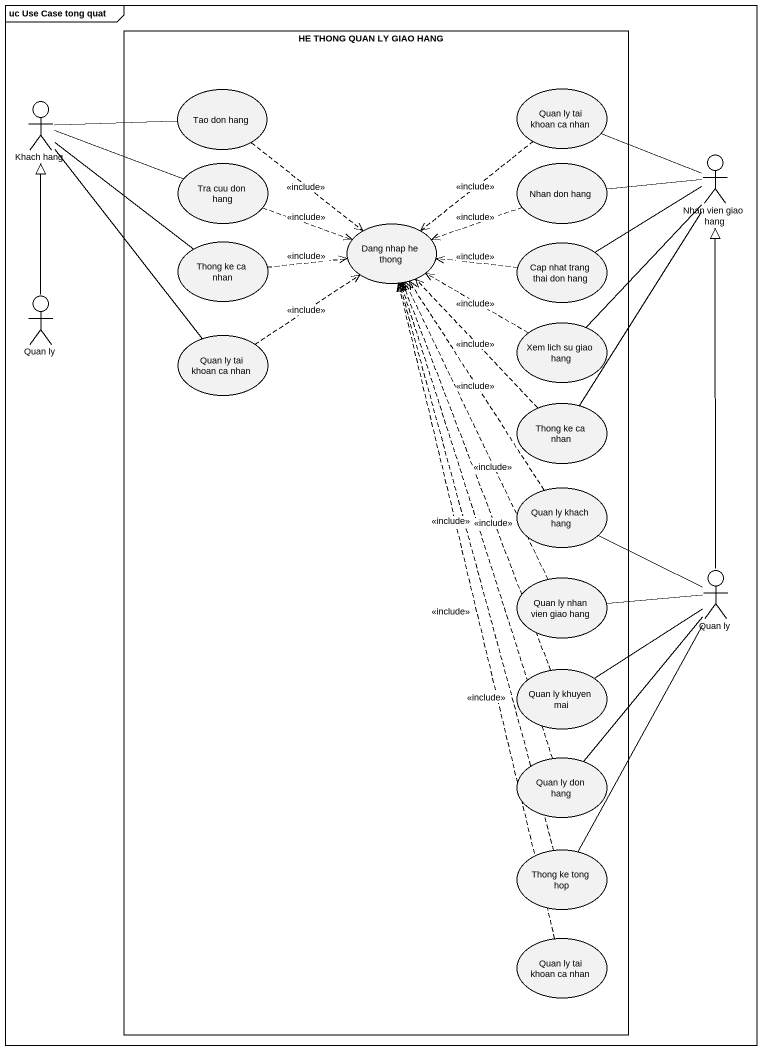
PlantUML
@startuml
mainframe uc Use Case tong quat
rectangle "HE THONG QUAN LY GIAO HANG" as HE_THONG_QUAN_LY_GIAO_HANG {
  usecase "Tao don hang" as Tao_don_hang
  usecase "Quan ly tai khoan ca nhan" as Quan_ly_tai_khoan_ca_nhan
  usecase "Tra cuu don hang" as Tra_cuu_don_hang
  usecase "Nhan don hang" as Nhan_don_hang
  usecase "Dang nhap he thong" as Dang_nhap_he_thong
  usecase "Thong ke ca nhan" as Thong_ke_ca_nhan
  usecase "Cap nhat trang thai don hang" as Cap_nhat_trang_thai_don_hang
  usecase "Quan ly tai khoan ca nhan" as Quan_ly_tai_khoan_ca_nhan_2
  usecase "Xem lich su giao hang" as Xem_lich_su_giao_hang
  usecase "Thong ke ca nhan" as Thong_ke_ca_nhan_2
  usecase "Quan ly khach hang" as Quan_ly_khach_hang
  usecase "Quan ly nhan vien giao hang" as Quan_ly_nhan_vien_giao_hang
  usecase "Quan ly khuyen mai" as Quan_ly_khuyen_mai
  usecase "Quan ly don hang" as Quan_ly_don_hang
  usecase "Thong ke tong hop" as Thong_ke_tong_hop
  usecase "Quan ly tai khoan ca nhan" as Quan_ly_tai_khoan_ca_nhan_3
}
actor "Khach hang" as Khach_hang
actor "Nhan vien giao hang" as Nhan_vien_giao_hang
actor "Quan ly" as Quan_ly
actor "Quan ly" as Quan_ly_2
Khach_hang -right- Tao_don_hang
Khach_hang -right- Tra_cuu_don_hang
Khach_hang -- Thong_ke_ca_nhan
Khach_hang -- Quan_ly_tai_khoan_ca_nhan_2
Tao_don_hang ..> Dang_nhap_he_thong : <<include>>
Quan_ly_tai_khoan_ca_nhan ..> Dang_nhap_he_thong : <<include>>
Tra_cuu_don_hang .right.> Dang_nhap_he_thong : <<include>>
Nhan_don_hang .left.> Dang_nhap_he_thong : <<include>>
Nhan_vien_giao_hang -left- Quan_ly_tai_khoan_ca_nhan
Nhan_vien_giao_hang -left- Nhan_don_hang
Nhan_vien_giao_hang -left- Cap_nhat_trang_thai_don_hang
Nhan_vien_giao_hang -- Xem_lich_su_giao_hang
Nhan_vien_giao_hang -- Thong_ke_ca_nhan_2
Thong_ke_ca_nhan .right.> Dang_nhap_he_thong : <<include>>
Cap_nhat_trang_thai_don_hang .left.> Dang_nhap_he_thong : <<include>>
Quan_ly -up-|> Khach_hang
Quan_ly_tai_khoan_ca_nhan_2 .up.> Dang_nhap_he_thong : <<include>>
Xem_lich_su_giao_hang .left.> Dang_nhap_he_thong : <<include>>
Thong_ke_ca_nhan_2 .up.> Dang_nhap_he_thong : <<include>>
Quan_ly_khach_hang .up.> Dang_nhap_he_thong : <<include>>
Quan_ly_2 -up-|> Nhan_vien_giao_hang
Quan_ly_2 -left- Quan_ly_khach_hang
Quan_ly_2 -left- Quan_ly_nhan_vien_giao_hang
Quan_ly_2 -left- Quan_ly_khuyen_mai
Quan_ly_2 -- Quan_ly_don_hang
Quan_ly_2 -- Thong_ke_tong_hop
Quan_ly_nhan_vien_giao_hang .up.> Dang_nhap_he_thong : <<include>>
Quan_ly_khuyen_mai .up.> Dang_nhap_he_thong : <<include>>
Quan_ly_don_hang .up.> Dang_nhap_he_thong : <<include>>
Thong_ke_tong_hop .up.> Dang_nhap_he_thong : <<include>>
Quan_ly_tai_khoan_ca_nhan_3 .up.> Dang_nhap_he_thong : <<include>>
@enduml
